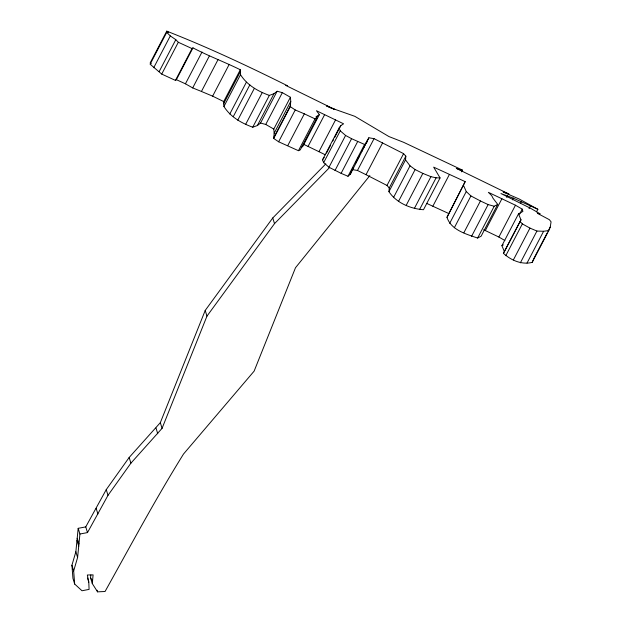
<?xml version="1.0" encoding="UTF-8"?>
<svg xmlns="http://www.w3.org/2000/svg" width="623" height="623" viewBox="0 0 623 623"><rect width="100%" height="100%" fill="white"/><g stroke="black" fill="none" stroke-linecap="round" stroke-linejoin="round"><path stroke-width="0.93" d="M536.52 211.867L537.859 209.289L513.313 198.137L500.947 193.551L530.477 208.238L540.149 213.853L537.392 213.307L549.385 219.701L551.075 221.858L550.21 227.146L548.77 230.565L532.182 262.384C521.77 265.055 510.953 260.289 503.392 253.296L504.404 251.63L501.904 245.688L518.5 213.876L522.892 211.431L522.23 209.149L515.47 205.224L488.385 192.343L491.749 195.684L493.058 198.301L497.707 204.383L481.12 236.203L477.623 238.048C466.206 234.092 451.169 230.097 446.971 217.341L465.179 181.628L433.655 167.128L440.072 177.921L423.484 209.733C410.471 208.791 396.314 202.841 388.931 191.674L405.526 159.862L405.846 156.171L403.595 153.64L374.057 138.656L368.855 137.776L350.321 174.245L347.977 176.27L341.108 173.342L328.991 167.26L323.664 162.65L322.512 159.831L339.099 128.019L340.836 125.605L343.592 123.806L316.453 110.723L319.389 114.593L315.954 116.898L316.858 118.074L300.263 149.894L298.448 150.696L278.637 141.779L273.684 138.446L274.175 133.213L273.801 129.07L290.396 97.258L282.344 92.632L277.126 91.254L273.964 93.73L269.346 95.389C258.062 91.363 247.02 85.078 240.517 74.69L240.299 69.753C224.685 62.02 208.362 55.992 192.959 47.862L192.04 48.586L175.452 80.406L161.723 74.082L150.12 64.208L166.715 32.396L168.49 32.341L166.754 31.15L150.159 62.962L151.319 63.756M273.684 138.446L290.271 106.634L290.762 101.401L290.396 97.258M277.126 91.254L260.531 123.066L257.377 125.542L252.751 127.201C241.475 123.175 230.424 116.898 223.93 106.502L223.704 101.565L240.299 69.753M369.844 175.624L295.489 267.742L254.122 371.137L183.512 454.035C155.664 498.821 130.744 545.413 105.053 591.5L97.562 591.85L92.305 583.603L93.1 574.881L87.329 575.006L88.793 582.131L89.081 589.397L81.995 590.76L74.674 584.047L72.938 578.346L71.925 565.24L75.858 551.776L78.187 528.327L85.756 526.887L106.253 489.623L129.156 457.484L160.329 422.643L205.216 310.433L272.765 217.957L325.821 163.865M74.674 584.047L73.67 570.933L77.602 557.476L79.923 534.02L78.187 528.327M388.931 191.674L389.25 187.982L405.846 156.171M92.305 583.603L90.569 577.903L90.826 574.998M350.321 174.245L351.917 170.188M79.923 534.02L87.5 532.587L107.997 495.324L130.9 463.177L162.066 428.344L206.961 316.134L274.502 223.649L329.606 167.486M446.971 217.341L465.179 181.628M532.182 262.384L533.265 259.814M153.717 67.72L170.305 35.908L166.715 32.396M159.208 71.497L175.795 39.685L170.305 35.908M161.723 74.082L178.318 42.271L175.795 39.685M175.452 80.406L176.371 79.674L192.959 47.862M176.371 79.674L185.436 83.809L202.031 51.997M185.436 83.809L192.694 87.921L209.281 56.109M192.694 87.921L201.431 91.456L218.019 59.644M201.431 91.456L212.638 96.152L229.225 64.34M223.54 103.893L240.135 72.081M223.93 106.502L240.517 74.69M229.786 114.025L246.373 82.213M233.243 116.696L249.831 84.884M237.752 120.192L254.34 88.38M245.664 124.359L262.26 92.547M252.751 127.201L269.346 95.389M257.377 125.542L273.964 93.73M260.531 123.066L265.748 124.444L282.344 92.632M274.175 133.213L290.762 101.401M274.042 137.06L290.63 105.24M278.637 141.779L295.224 109.96L290.271 106.634M287.74 145.65L304.336 113.838L315.036 118.884L316.858 118.074M298.448 150.696L315.036 118.884M316.243 117.887L317.146 116.166M319.389 114.593L302.801 146.405L301.306 147.456M303.144 144.092L308.058 146.428L324.653 114.616M308.058 146.428L318.968 151.693L335.556 119.881M326.491 153.126L330.525 145.385M332.768 141.086L333.663 139.365M334.559 137.644L338.593 129.903M339.488 128.19L340.836 125.605M323.664 162.65L340.251 130.838L339.099 128.019M328.991 167.26L345.586 135.448L340.251 130.838M335.003 170.515L351.59 138.695L364.564 144.458L366.908 142.433M341.108 173.342L357.695 141.522M347.977 176.27L364.564 144.458M357.952 158.476L358.848 156.755M362.882 149.022L363.777 147.301M366.02 143.002L367.811 139.56M353.163 167.875L352.268 169.588L357.462 170.468L366.02 174.689L387.008 185.452L389.25 187.982M355.406 163.576L359.44 155.836M361.683 151.537L362.578 149.816M363.474 148.095L368.855 137.776M357.462 170.468L374.057 138.656M366.02 174.689L382.615 142.869M387.008 185.452L403.595 153.64M393.448 197.655L410.035 165.843L405.526 159.862M398.533 201.377L415.128 169.565L410.035 165.843M406.258 205.216L422.853 173.404L430.937 176.667L436.116 177.812L440.072 177.921M414.35 208.479L430.937 176.667M419.528 209.624L436.116 177.812M426.7 203.394L432.837 206.236L449.424 174.417M461.612 171.862L462.507 170.141L403.603 142.301L388.931 136.554L354.806 116.314L330.026 107.584L326.366 105.824L334.886 109.539L285.801 85.429L287.273 85.647C247.79 65.991 207.833 47.231 166.754 31.15M449.666 223.361L466.261 191.549L463.559 185.529M454.338 227.753L470.926 195.941L466.261 191.549M463.847 232.776L480.434 200.964L488.128 204.585L494.218 206.236L497.707 204.383M471.541 236.397L488.128 204.585M477.623 238.048L494.218 206.236M483.635 229.762L485.325 230.557L501.92 198.745M506.725 197.452L507.62 195.731M512.418 199.858L513.313 198.137M504.887 240.525L498.883 237.036L515.47 205.224M520.376 203.511L521.272 201.797M519.535 214.312L522.23 209.149M503.392 253.296L520.992 219.818L518.5 213.876M504.404 251.63L520.992 219.818M529.044 208.604L530.391 206.026M505.767 255.703L522.354 223.891L519.979 221.476M513.375 259.931L529.963 228.111L536.933 231.047L543.599 231.273L548.77 230.565M520.345 262.859L536.933 231.047M527.011 263.085L543.599 231.273M533.623 258.958L547.072 233.166M547.967 231.445L550.21 227.146M322.512 159.831L324.248 157.424M501.904 245.688L503.368 244.878M462.507 170.141L461.464 170.383L456.293 168.374L508.983 194.049L503.088 191.72L504.132 192.484L519.2 199.017L537.859 209.289M295.224 109.96L304.336 113.838M432.837 206.236L448.591 213.448M178.318 42.271L192.04 48.586M485.325 230.557L498.883 237.036M212.638 96.152L223.704 101.565M318.968 151.693L325.393 154.839M415.128 169.565L422.853 173.404M470.926 195.941L480.434 200.964M345.586 135.448L351.59 138.695M522.354 223.891L529.963 228.111M265.748 124.444L273.801 129.07M90.569 577.903L92.002 580.153M272.765 217.957L274.502 223.649M205.216 310.433L206.961 316.134M160.329 422.643L162.066 428.344M155.999 428.032L157.744 433.733M129.156 457.484L130.9 463.177M106.253 489.623L107.997 495.324M96.152 508.321L97.897 514.022M85.756 526.887L87.5 532.587M97.063 590.222L97.562 591.85M77.19 538.28L78.926 543.98M77.003 540.476L78.747 546.169M87.555 578.058L88.793 582.131M75.858 551.776L77.602 557.476M71.925 565.24L73.67 570.933"/></g></svg>
